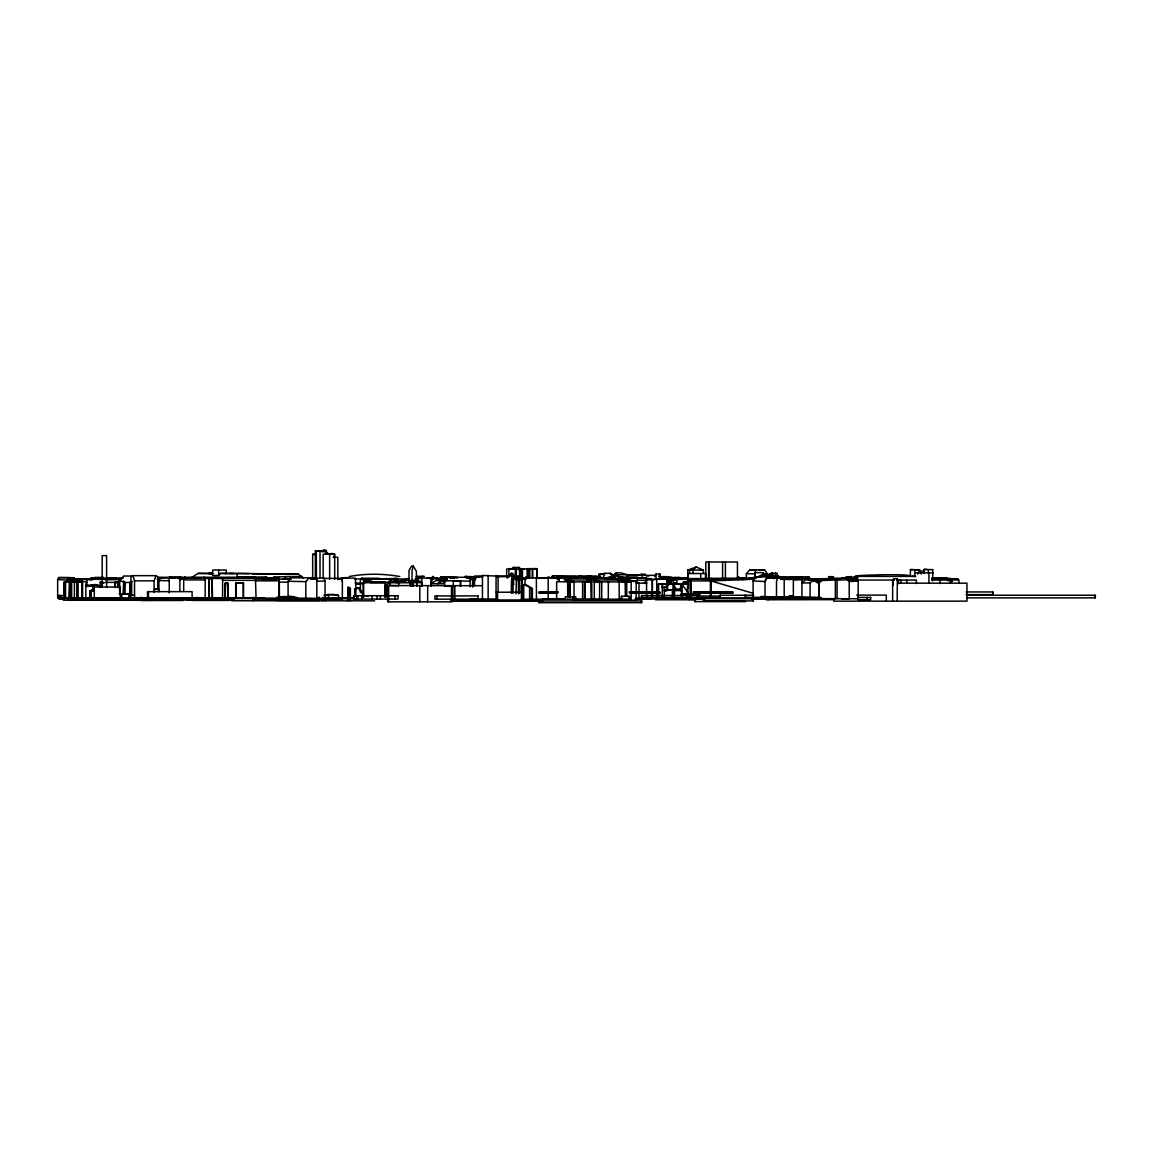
<?xml version="1.0" encoding="UTF-8"?>
<svg xmlns="http://www.w3.org/2000/svg" width="1153" height="1153" viewBox="0 0 1153 1153"><rect width="100%" height="100%" fill="white"/><g stroke="black" fill="none" stroke-linecap="round" stroke-linejoin="round"><path stroke-width="1.5" d="M689.653 573.589L689.653 570.086L687.779 570.058L687.664 598.205M410.41 586.099L409.704 581.227L420.081 581.098L421.594 582.596L421.594 586.113M892.638 601.145L892.638 580.276L893.791 578.691L897.337 578.705L897.178 601.145M315.346 577.379L315.346 550.918L326.184 550.558L326.184 554.348L325.751 550.529L323.762 550.312L322.134 551.999M508.891 577.35L508.891 568.66L515.333 568.66L516.371 569.106L516.371 577.307L515.535 576.327L515.333 577.61C511.024 578.662 518.98 573.733 519.816 577.293L519.888 576.687M518.936 593.218L519.124 577.711L525.307 577.739L526.258 576.659L528.996 577.912M673.885 593.939L674.274 590.855L673.208 589.76L664.315 590.538L673.208 589.76M92.817 585.018L92.817 586.257L86.879 586.257L87.325 585.263L96.074 584.643A6.832 0.994 6.2 0 1 98.178 585.277L98.495 585.421M278.882 598.133L279.271 578.244L279.444 598.133L252.276 598.133M763.718 574.079L763.113 572.623L755.114 572.637L754.927 578.157L763.877 574.007L766.889 574.007L769.253 576.226M236.552 577.869L237.619 573.416L298.396 574.165L303.225 577.869M585.032 584.124L585.407 581.948L590.783 581.833L591.82 584.124L591.82 599.185M211.547 582.164L212.138 578.676L212.498 597.859M390.146 581.314L389.887 585.565L398.765 585.71L398.765 582.755L396.632 581.487L390.146 581.314L387.653 582.755L410.785 582.784L410.785 586.257M703.95 578.575L754.12 578.417M646.112 583.605L646.502 577.956L620.934 578.229M522.424 569.063L522.424 577.754L519.124 577.725L518.418 579.973L518.418 593.853M771.098 576.529L771.905 573.156L773.389 574.67M408.984 582.294L408.984 570.591L411.563 566.094L413.278 566.094L412.039 570.591L412.039 582.452M674.678 589.14L673.294 590.581L681.61 590.581L680.212 589.125L674.678 589.14L674.274 598.58M460.768 581.184L453.821 580.781L470.121 581.184L471.318 577.264L447.191 577.264L444.568 580.737L444.568 586.373M518.936 579.368L521.819 579.93L522.496 577.711M453.821 581.184L460.811 580.896L453.331 581.213L453.331 586.387M589.615 581.271L590.711 577.956M687.664 578.777L753.702 578.575M154.113 592.455L154.113 580.838L155.871 575.664L157.702 576.731L157.702 589.442L158.148 588.707L154.113 589.442L159.345 589.442M512.869 569.178L513.489 567.42L519.196 567.449L520.897 569.178L520.897 577.754M519.124 577.725L517.265 577.754L519.816 576.687M823.746 579.397L821.887 579.195M398.765 581.04L407.413 580.089M466.143 578.085L471.058 578.46M603.264 577.768L605.051 573.315L610.254 573.315L612.762 574.987M853.249 579.051L853.609 578.172L852.11 578.172L850.078 580.838M521.819 586.646L521.819 579.498L522.496 577.884L525.307 577.754M524.745 584.845L525.307 577.884M585.407 581.948L584.441 584.124L584.441 599.185M338.982 579.094L341.749 578.114L355.369 578.114L355.974 589.745M781.648 578.95L784.905 578.936L778.261 577.192L766.961 577.192L765.015 581.285L765.015 597.787M778.261 577.192L776.502 580.91L776.502 597.787M658.795 576.615L660.006 574.064L656.014 574.064L654.846 576.414L656.014 575.347L627.275 575.347M438.226 579.916L440.893 579.901L433.182 578.273L431.265 582.236L431.265 586.012M432.908 576.457L431.582 579.137L430.372 579.137L432.908 576.457L434.71 578.244M767.797 597.672L753.125 597.672L753.125 580.896L755.129 576.904L767.35 576.904L772.179 578.345M767.35 576.904L765.015 581.559L753.125 580.896M506.83 577.812L507.651 576.241L506.571 576.241L507.392 577.797M755.114 572.637L754.494 579.037M285.742 598.321L291.089 597.139L297.46 598.638L297.46 597.758C294.188 597.34 287.14 594.17 285.742 598.321L276.85 598.364L276.85 597.485L283.753 596.461L297.46 597.758M447.191 577.264L446.11 579.325L447.278 579.325M347.716 598.018L348.047 587.237L350.397 588.578L350.397 598.018M122.189 578.374L120.157 578.59L118.975 580.766M513.042 593.19L513.042 579.065L513.561 578.129L519.124 578.129M515.953 593.853L516.443 579.08L513.042 579.065M87.34 582.323L85.841 584.917L85.841 597.398M381.153 579.426L378.53 578.244L361.566 578.244L360.399 580.276L360.399 592.512M67.407 580.564L68.849 577.567L74.167 577.84L76.401 580.42L76.401 579.628M289.835 579.195L288.077 582.207L280.395 582.15M67.407 598.133L57.65 598.133L57.65 579.555L58.817 577.567L68.849 577.567M173.786 578.201L160.512 577.984L158.941 580.636L169.232 580.68M91.952 579.051L83.838 578.82L89.588 579.094M917.572 574.05L919.402 571.11L924.418 571.11M472.543 586.762L472.716 579.512L470.121 579.512L470.121 586.762M77.986 578.82L103.193 579.267L77.986 578.82L76.329 581.443L86.331 581.573L88.075 578.82L93.018 579.354M470.121 579.512L471.202 577.826L474.805 577.826M686.093 579.469L688.168 576.255M158.941 598.148L228.222 598.205L228.222 583.432L227.444 582.856L225.138 583.432L225.138 598.205M356.594 599.128L357.372 596.173L358.064 599.128M358.064 596.173L356.594 597.326M123.169 594.069L123.702 581.314L119.667 581.429L119.667 594.069L129.194 593.665L129.194 597.96M129.785 595.942L129.785 582.51L132.264 581.328M288.077 598.666L288.077 581.285L290.57 577.812L309.235 577.812L316.816 579.166L316.816 598.234M119.667 581.429L123.558 576.024L133.359 576.024M564.739 577.984C565.503 576.01 560.704 575.837 561.612 577.984M675.845 578.244L679.405 578.215L667.875 578.085M772.914 577.855L774.412 575.866L778.434 575.751L780.682 578.619M666.175 579.397L668.293 576.687L669.763 577.494M561.381 576.976L561.857 576.644M124.452 594.256L124.769 582.092L123.169 582.092M81.935 582.106L82.598 581.271L76.329 581.227L75.622 582.106L81.935 582.106L81.935 598.047M89.358 579.685L91.015 579.685M765.765 574.064L765.044 574.915L763.877 574.007M578.359 577.523L574.612 577.725L579.037 577.956L574.151 577.696L578.359 577.653L576.99 577.927M214.242 577.869L212.772 577.869M92.817 586.257L92.067 585.205L92.067 586.257L91.318 585.349L91.318 586.257L86.922 585.522M814.465 580.939L816.209 578.965L818.76 580.824M746.351 578.979L746.351 573.733L749.738 569.942L764.612 569.913L767.739 574.295M305.804 598.234L305.804 581.631L309.235 577.812M191.153 577.869L197.985 573.416L212.916 573.416M200.694 577.869L213.074 577.869M220.612 573.416L226.276 573.488L226.276 570.029L212.671 570.029L212.671 575.491L218.71 575.506L220.612 573.416L249.207 573.617M226.896 577.869L214.242 577.624M585.191 577.956L579.973 575.678L577.552 578.287M578.604 577.956L580.737 575.678M507.695 577.048L511.269 573.344L512.754 573.344L515.333 577.61L513.849 577.61L511.269 573.344M681.264 584.528L683.513 582.207L687.764 581.905M511.759 569.178L513.489 567.42M75.781 579.368L77.626 579.584L67.926 579.671L65.562 582.063L65.562 598.263L107.56 598.263M74.686 580.045L78.159 579.887M445.245 581.66L443.141 583.735L431.481 583.735M703.402 573.517L703.402 570.058L696.153 567.031L692.996 570.144L692.996 573.517M69.569 598.263L69.569 582.106L69.021 598.263M550.615 578.114L553.123 575.851L557.994 575.851L560.661 578.129M555.487 578.114L557.994 575.851M599.603 599.185L599.603 582.222L594.487 580.031L601.722 582.222L593.291 579.57L592.037 580.175L593.608 580.132M819.106 580.665L821.311 578.72L836.184 578.72L837.092 580.146L849.228 579.7L849.228 598.753L819.106 598.58L819.106 580.665L836.53 579.93M666.42 587.136L662.283 587.569L666.16 587.381L667.025 584.124L667.025 589.169M683.066 578.229L687.88 578.229L687.246 598.205M453.331 581.213L460.768 581.026M616.351 572.911L611.22 577.293L616.351 572.911L621.02 572.911L627.275 574.742L627.275 578.388M183.255 578.777L185.157 577.149L179.882 579.728L183.255 578.777L185.676 579.93L205.176 579.93L204.11 577.149M853.609 578.172L853.969 579.037L852.514 579.065L854.589 577.408L857.702 577.927M89.775 598.047L89.775 590.985L94.301 590.985L92.571 589.961L91.246 590.985L91.246 598.047M224.763 598.205L225.512 582.87M822.32 579.584L805.817 579.656L801.926 582.942L810.083 582.914L814.349 579.656L819.005 583.317L819.005 597.787L719.933 597.874L719.933 595.236L753.831 595.236M513.849 577.61L517.265 577.61L518.98 576.327M521.819 579.498L524.745 579.195M686.41 578.82L683.513 579.094M817.477 581.415L820.331 579.382L821.311 580.708M437.477 583.822L441.93 580.622M392.553 579.065L372.895 579.065L363.728 582.323L387.653 582.452L392.553 579.065L398.275 582.596M437.477 583.735L442.046 580.593M431.265 583.735L435.877 580.593L446.297 580.622M409.661 581.256L410.785 582.784M827.681 579.628L829.021 579.483M89.775 590.985L92.571 589.961M63.819 582.366L66.442 581.962L65.101 582.914L63.819 582.366L63.819 598.148M939.781 579.8L942.693 577.884M938.83 579.8L941.742 577.884M809.334 580.579L811.582 579.094L819.567 578.95L821.383 580.766M793.552 578.489L795.628 577.163L799.851 576.745M155.871 575.664L132.869 575.664L130.923 576.904L130.923 594.948M739.736 579.512L741.999 578.201L747.288 579.31L741.379 579.455M622.447 580.608L624.638 579.382L625.791 579.988L624.638 580.348M621.986 579.541L619.723 580.752L624.638 579.382M527.699 577.884L524.745 579.44L527.8 577.884L556.077 577.927L558.859 580.031L555.991 577.927M522.958 599.935L522.958 585.162L525.782 584.6L532.412 588.621L532.412 599.935L450.52 600.064M759.885 577.221L766.889 574.007M590.221 580.708L592.685 579.584M912.153 576.154L915.669 576.414L861.997 576.414C832.956 575.981 909.976 573.07 909.991 575.996M606.247 578.071C611.883 575.448 619.247 575.477 624.897 578.057M95.526 584.542L91.173 585.81A6.241 1.874 -12.7 0 1 89.559 585.998A6.14 1.874 -12.9 0 1 86.879 585.94L85.754 585.609A6.673 0.908 -9.9 0 0 85.639 585.983L85.826 586.07M769.426 574.223L771.905 573.156M618.772 580.478L621.049 579.527L626.728 581.89L631.167 582.078L631.167 599.185L524.745 599.243M797.487 578.085L793.35 579.8L801.926 579.815L806.077 578.085L810.228 580.161M354.663 596.187L354.663 589.039L358.842 587.814L362.835 593.103L362.835 596.346M617.504 580.492L619.81 579.527L626.728 581.89L626.728 596.274M417.472 581.472L417.472 578.085L421.277 577.956M528.088 569.193L529.285 568.703M537.226 577.624L537.226 568.703L529.674 569.193M157.442 578.849L160.108 578.575L157.442 578.849L157.442 579.757M852.499 579.094L852.514 580.838M681.855 578.676L685.185 579.469L687.88 578.229M361.566 578.244L367.476 580.478L364.434 579.815L369.882 580.507M602.284 600.151L636.182 600.151L636.182 580.795L626.31 581.645M363.728 597.225L363.599 579.483L365.573 579.166M521.415 599.935L521.415 585.854L523.361 585.176L523.361 599.935M525.782 584.6L521.415 585.854M586.718 578.157L591.345 577.797M354.663 589.039L358.842 587.814M565.806 580.478L569.957 579.512L573.488 581.948L583.634 581.818M567.06 580.478L569.957 579.512M312.232 578.532L314.135 579.037L310.906 578.965L314.135 579.037L312.232 578.965M848.983 580.521L852.629 579.772L850.208 580.521M419.764 577.293L423.151 576.269L416.435 576.269M665.872 579.08L668.899 578.186M799.577 578.374L802.502 577.523L802.502 578.388M673.626 577.898L675.845 577.264L680.328 578.316M675.341 578.258L678.829 577.264L688.168 579.455L688.298 573.517L705.982 573.517L705.982 578.705M258.171 579.282L262.596 578.085M311.324 578.691L323.935 577.783L325.031 581.141L325.031 598.234M441.138 579.512L447.479 578.878M849.775 577.927L853.263 577.019L857.371 577.999M777.036 578.388L779.832 577.682L773.014 577.422L779.832 577.682M256.067 598.133L255.418 577.538L219.733 578.114L279.271 578.244M253.184 578.114L255.418 577.538M416.132 581.227L414.316 581.703L416.262 581.271M803.41 578.157L808.815 576.831L810.645 578.907M779.644 577.812L783.175 576.947L786.605 577.797M87.714 579.224L95.18 577.422L103.871 577.422M98.394 579.166L102.732 578.114M349.114 576.543C365.587 573.401 383.272 573.545 399.76 576.529M685.747 578.345C674.548 580.089 693.039 578.172 683.83 578.33L683.83 579.181M718.506 579.325L721.648 578.647M711.228 579.325L714.341 578.647M562.087 576.226L558.528 576.298M665.18 579.339L677.546 578.792L670.916 578.792M629.783 581.645L633.847 580.795L633.847 581.645M687.966 587.987L687.664 581.17L690.935 580.939L691.209 594.746M625.993 581.717L633.847 580.795M687.664 581.17L690.935 580.665L690.935 598.205L690.301 580.939L711.156 580.939L710.868 598.205L710.868 578.417M675.11 579.382L753.702 578.777L737.834 579.354M338.506 595.409L328.749 594.386L323.95 595.294L333.26 594.386L338.506 595.409L338.506 598.508M583.951 578.258L585.666 577.956L582.424 578.172M686.251 579.382L689.249 579.181M605.051 573.315L598.724 574.425L598.724 577.941M673.727 583.288C681.87 581.314 670.585 586.041 673.727 579.916M474.532 577.091L479.345 576.644L475.367 577.091M677.431 579.382L679.996 579.181M194.871 578.258L200.363 578.042L195.448 578.345M196.587 578.028L193.329 578.273M841.431 598.753L858.163 598.753L858.163 581.069L857.241 579.714L848.651 580.262M276.85 598.364L283.753 597.34L297.46 598.638M118.975 586.978L118.975 579.599L117.347 579.224M625.993 580.795L630.907 580.204L625.791 580.204M947.867 580.881L947.233 578.475L932.028 578.82M109.838 578.59L123.357 577.898M935.688 577.984L931.71 578.402L947.233 578.475M851.289 576.644L846.216 576.961L851.289 576.644L851.289 580.218M647.064 579.772L667.414 578.676L667.414 583.836M785.294 577.163L808.815 576.831M552.229 576.529L553.959 576.341L551.783 576.37M557.778 576.529L559.724 576.341M102.876 578.302L99.864 578.59L120.157 578.59M110.112 578.59L116.136 578.013L105.889 578.013M103.929 583.187L100.354 582.034L100.354 587.439M671.435 584.268L671.435 577.523L668.495 577.725L668.495 581.054M816.165 581.631L820.605 581.213L814.047 581.155M594.011 578.273L597.139 577.999M599.387 578.273L602.529 577.999M326.184 550.558L315.346 550.918M707.783 578.864L701.817 579.296L709.441 579.339M708.115 579.296L714.111 578.864M398.866 581.213L397.108 578.446L389.858 578.95M758.588 576.889L749.176 577.999L756.253 578.013M269.326 577.869L271.993 577.869M378.515 578.95L397.108 578.446M770.002 578.258L772.899 578.071L766.889 578.071M932.273 578.316L935.285 578.114M363.786 582.856L363.599 579.541L372.275 579.483M129.194 593.665L121.8 594.083L121.8 597.96M858.163 581.069L849.228 581.458L848.017 579.714L857.241 579.714M753.875 579.224L710.868 580.939L753.111 593.276M819.077 578.95L821.311 580.968M442.55 580.507L445.865 580.406M416.492 578.965L417.545 578.936M574.165 578.129L572.565 578.172L579.137 578.172M556.813 592.93L539.1 592.93L539.1 592.051L558.124 591.691M539.1 592.93L558.124 592.57M829.987 579.152L821.426 578.907M685.084 579.296L687.88 579.238L681.985 579.224M236.999 577.221L254.237 576.889L254.395 577.869M630.994 578.244L646.502 577.956M896.919 580.233L899.859 580.175M279.444 578.258L255.217 578.446L261.904 578.345L260.837 578.345M550.529 577.783L553.166 577.739M539.1 592.051L556.813 592.051M254.395 577.076L265.795 576.932L266.012 577.869M274.313 577.869L274.313 576.904L284.95 576.759L285.613 577.869M910.409 576.212L910.409 569.596L919.849 569.899L916.058 569.582M104.88 579.772L118.975 579.599M636.499 583.087L639.021 583.058L639.021 598.234M699.655 594.213L681.25 593.982L681.25 594.862L691.93 595.034L699.655 595.092L699.655 594.213L681.25 593.982M699.655 595.092L681.25 594.862M271.733 577.869L274.5 577.12L274.5 577.869M417.472 578.085L431.006 577.984L431.006 586.488M586.43 576.399L591.46 576.341M785.625 578.475L790.036 578.518M823.055 578.878L831.414 578.806M691.31 570.014L687.779 570.058L696.153 567.031M235.587 577.855L241.986 577.797M587.785 581.069L587.785 577.711L583.577 577.667C598.897 578.95 585.119 574.612 587.497 581.069M693.501 591.763L732.847 592.094L732.847 592.973L724.199 592.973L693.501 592.642L693.501 591.763L732.847 592.094M693.501 592.642L732.847 592.973M76.329 581.573L82.598 581.516L76.329 581.227M363.728 582.596L385.534 582.438M556.654 599.185L556.654 581.717L574.035 581.833L574.035 597.441M285.396 577.869L285.396 576.529L302.36 576.442M266.012 577.206L268.923 577.869M363.599 579.483L364.651 579.483M773.764 577.768L786.36 577.797M276.85 597.485L281.303 597.456M209.428 573.473L212.354 573.502M316.816 579.166L310.532 579.224M114.983 582.236L118.082 582.64L114.983 582.236L114.983 587.338M637.868 583.13L646.747 583.231L644.181 582.222M770.953 597.081L820.835 597.585L820.835 598.465L761.355 597.456L820.835 598.465M323.171 577.61L323.171 554.348L326.501 553.368L334.701 554.247L334.701 579.382M627.275 574.742L613.771 574.756L613.771 577.177M203.649 577.523L205.176 578.489L222.601 578.46L222.601 597.859L192.465 597.931M780.567 579.368L786.605 579.267M400.783 580.55L410.309 580.55M235.716 597.499L235.716 582.957L243.557 583.231L243.557 597.499M316.311 550.846L316.383 577.624M327.611 553.887L325.593 551.999M326.775 553.887L334.284 553.887L334.284 557.389M312.665 578.864L312.665 554.276L315.547 554.478L314.697 554.103M333.058 557.303L337.815 557.303L337.815 579.671M536.462 568.631L530.178 568.703M537.226 568.703L527.166 568.674L527.166 577.163M513.661 569.005L506.628 569.005L506.628 576.702L496.828 576.615L499.047 576.731M521.891 569.049L523.981 569.049L520.709 568.688L527.67 569.063M529.429 569.063L536.923 569.063L536.923 577.884M516.371 569.178L520.897 569.178M910.409 569.596L913.306 569.596M924 572.998L924 569.438L926.926 569.438M924 569.438L932.748 569.668L932.748 578.518M749.738 569.942L755.95 569.942L754.494 573.747L746.351 573.733M758.602 569.913L764.612 569.913M915.943 572.868L933.281 572.854M771.083 573.214L777.223 573.214L777.223 576.803M207.958 573.459L212.815 573.459M225.123 573.502L236.596 573.488M259.526 574.108L261.097 574.108M298.396 574.165L253.285 574.122M284.157 574.093L285.973 574.093M641.284 574.208L642.106 575.88L641.284 574.208L645.435 574.208M603.682 574.425L598.724 574.425L601.693 578.057M610.297 574.425L612.762 574.425M627.001 574.987L641.284 575.001M498.096 576.169L482.444 575.433L482.444 600.064M778.434 575.751L761.556 575.866L774.412 575.866M483.078 576.01L474.517 576.01L474.517 585.71M646.343 575.909L648.865 575.909M556.841 576.298L596.721 576.399M423.511 576.356L424.362 576.356M575.866 576.356L560.906 576.298M576.86 576.399L598.263 576.399M440.907 576.673L457.683 577.639L440.907 576.673L440.893 581.544L441.959 581.559L440.907 580.665L439.74 581.242L444.121 581.458M561.237 576.659L582.222 577.192M659.372 576.615L668.293 576.687M833.59 576.673L828.575 576.673L828.575 579.397M482.141 576.99L465.077 576.442L469.905 576.99M547.79 577.062L549.404 577.062M561.093 576.976L564.739 577.004M157.716 577.278L248.558 577.278M594.617 577.206L599.805 577.206M618.195 577.206L637.133 577.206L637.133 582.467M784.516 577.163L779.01 577.206L782.109 578.503M169.232 592.873L169.232 577.365L180.762 577.307M567.622 577.538L572.364 577.927L567.622 577.538L567.622 578.691M583.966 577.379L595.87 577.379M671.435 577.523L670.657 577.523L670.657 584.268M787.153 577.437L773.778 577.322L773.778 578.835M344.271 577.639L347.629 577.639M624.321 577.624L638.142 577.624M668.106 577.711L674.966 577.711L669.979 577.293M802.502 577.523L801.061 577.523L801.061 578.46M842.007 577.739L846.576 577.739M74.167 577.84L58.817 577.567M96.751 577.898L98.091 579.368L96.751 578.878L96.751 577.898L98.409 577.898L100.037 579.685M186.354 577.912L187.521 578.186L177.519 578.388M228.698 577.941L243.427 577.941M431.006 577.984L426.61 577.97M432.836 577.884L436.771 577.884M553.815 577.984L615.572 578.013M676.105 577.898L668.596 577.898L671.896 578.215M738.742 577.869L745.674 577.869M778.131 577.84L783.046 577.84M852.73 577.927L857.89 577.927M932.748 577.984L945.95 577.984L932.013 579.282M90.885 578.143L92.182 578.143L92.182 579.642M186.354 578.042L192.465 578.042M435.675 578.057L437.434 578.057M450.146 578.085L452.221 578.085M470.986 578.042L475.8 578.042M557.937 578.057L562.073 578.057M582.582 578.157L587.771 578.157L583.058 577.898M589.327 578.085L596.678 578.157M779.399 578.1L786.36 578.1M806.077 578.085L786.432 578.446L798.121 578.446M829.67 578.215L848.277 578.215L848.277 580.91M931.883 578.114L950.317 578.561L952.32 581.17M287.039 578.402L291.017 578.402M310.157 578.402L314.884 578.402M322.811 578.402L342.355 578.402L342.355 598.955L298.166 598.955M430.098 578.273L433.182 578.273M437.837 578.489L447.479 578.489M614.52 578.446L617.994 578.446M261.99 578.734L263.475 578.734M409.416 578.676L406.187 578.676L408.22 579.238M438.5 578.604L446.759 578.604M646.804 578.59L650.321 578.59L652.339 579.772L652.339 597.6L652.339 579.772M662.269 578.676L667.832 578.633L667.832 583.807M754.711 578.575L688.442 578.575L688.442 581.17M853.206 578.561L848.363 578.561L851.289 579.397M946.8 578.561L950.317 578.561M208.852 597.859L208.852 578.676L212.498 578.82M337.901 578.979L341.447 578.979M354.634 578.979L409.488 578.979M415.253 578.892L418.798 578.892M618.7 578.763L604.489 578.864L623.427 579.541L618.195 578.878M786.505 578.835L789.92 578.835M804.938 578.878L829.973 578.878M945.907 578.763L958.085 578.763M73.72 579.123L91.217 579.109M91.649 579.224L95.223 579.166M104.851 579.224L118.399 579.094M268.447 579.051L290.441 579.21M311.555 579.137L314.855 579.137M437.909 579.051L443.473 578.691L443.473 579.728M668.899 579.065L665.757 579.065L668.192 578.186L668.192 579.325L665.641 579.325M670.83 579.065L709.729 579.181M730.757 579.137L738.05 579.137M784.199 597.773L784.199 579.123L796.665 579.469M811.582 579.094L815.128 579.094M823.3 579.253L830.203 579.109M852.644 579.094L849.228 579.7M261.63 579.31L268.116 579.31M269.182 579.368L271.041 579.368M282.917 579.267L291.017 579.267M437.938 579.267L446.11 579.267M681.827 579.296L685.242 579.238M711.012 579.296L726.621 579.296M785.034 579.339L788.436 579.339M262.091 579.354L275.481 579.411M590.639 579.57L593.291 579.57M438.039 579.728L444.611 580.132L441.858 579.959M472.543 579.772L475.569 579.772M564.076 579.786L568.126 579.786L574.035 581.833M670.83 579.916L676.768 579.916L676.768 582.784M809.132 579.772L815.603 579.584M78.159 580.045L70.391 580.045L70.391 598.263M571.326 580.002L623.744 580.002M848.118 580.031L892.638 580.031M896.919 580.175L916.404 580.031L916.404 583.548M931.898 580.031L958.993 579.988L958.993 583.259M412.039 580.363L417.17 580.363M437.708 580.363L442.55 580.363M668.063 580.363L667.068 580.363L668.769 580.305L668.769 583.706M808.44 580.19L810.415 580.19M893.964 580.175L892.638 580.276L892.97 585.493M132.869 575.664L134.541 580.838L154.113 580.838M278.882 580.853L256.067 580.853L255.548 578.244M395.148 581.141L405.755 581.141M815.575 581.415L818.63 581.415M91.303 589.961L92.831 590.985L92.831 586.992L120.272 586.992L120.272 598.047L71.659 598.047L71.659 581.559L78.13 582.049L78.13 598.047M814.335 581.415L820.806 581.415M600.843 581.847L609.375 581.847M683.513 582.207L688.24 582.207M100.354 582.395L103.828 582.395M105.442 582.395L117.909 582.395L118.082 587.612M421.594 582.596L410.554 582.582L410.554 586.099M370.43 582.596L385.534 582.596M235.716 582.957L243.557 583.231M355.239 583.202L361.754 583.202M897.596 583.173L966.949 583.173L966.978 601.145L833.561 601.145M224.763 583.432L228.222 583.432M355.643 583.764L361.984 583.749M355.643 583.937L359.174 583.937M687.087 583.98L658.651 583.98L658.651 598.58M687.894 584.095L658.06 584.268L658.06 598.58L704.252 598.551M666.16 584.874L668.596 584.874M387.653 585.234L385.001 585.234L385.001 597.139M482.444 585.71L388.647 585.565L388.647 601.823M454.095 600.064L454.095 585.983L444.294 585.753L446.96 585.71M966.099 591.95L992.964 591.95L992.964 594.588L966.099 594.588M496.064 592.224L522.395 592.224M361.653 593.103L362.835 593.103M119.249 594.069L123.702 594.069L123.702 581.314M134.584 595.135L129.424 595.135L129.424 597.96M856.693 595.121L886.297 595.121L886.297 601.145M967.165 595.236L1095.35 595.236L1095.35 597.874L967.165 597.874M65.144 597.888L58.947 597.888L58.947 595.452L62.291 595.452M753.039 595.539L753.385 597.73M793.523 595.755L789.113 595.755L789.113 597.73M697.32 596.043L720.193 596.043M361.61 596.303L363.325 596.303M366.423 596.303L368.138 596.303M697.565 597.413L641.443 597.413L641.443 595.481L697.565 595.481L697.579 597.629M767.321 597.427L745.242 597.427L745.242 595.236M222.529 597.73L256.067 597.73M645.68 597.643L659.271 597.6M720.193 597.629L697.32 597.629L697.32 595.481M794.258 597.585L789.805 597.47L794.201 597.585M86.907 597.946L167.992 597.831M331.733 597.946L337.887 597.946M338.982 597.874L354.274 597.874M234.174 598.119L250.244 598.119M327.279 598.018L337.036 598.003M337.901 598.104L353.856 598.104M664.186 598.09L720.106 598.205M752.087 598.205L774.6 597.975M138.36 598.277L192.119 598.277L192.119 591.662L147.512 591.662L147.512 598.277M240.458 598.248L264.772 598.248M288.077 598.234L330.479 598.364M336.431 598.421L354.749 598.421M635.606 598.393L646.747 598.234M663.018 598.263L693.976 598.263M752.549 598.22L775.738 598.335M130.923 598.479L192.551 598.537M222.817 598.58L254.986 598.58M277.282 598.666L312.29 598.666M323.95 598.508L355.038 598.609M636.096 598.551L646.574 598.551L646.574 578.1M751.698 598.58L775.075 598.638M62.262 598.738L63.746 598.738M97.183 598.883L168.9 598.897M189.049 599.185L182.664 599.185L193.762 599.185M223.033 598.839L218.911 598.839L218.911 597.816M318.199 598.796L323.532 598.796M635.418 598.724L651.243 598.724M775.998 598.811L703.301 598.695L703.301 600.9L753.385 600.9L753.385 598.695M211.806 598.94L214.271 598.94M227.083 599.113L232.632 599.113M266.343 598.94L286.333 598.94M470.121 598.998L497.087 598.998M542.4 599.128L563.327 599.128M635.317 598.969L677.243 598.984M751.698 598.94L765.462 598.94M796.392 598.998L834.541 598.998M58.904 599.243L64.626 599.243M77.15 599.358L142.021 599.229M182.419 599.171L232.286 599.286M693.299 599.214L704.757 599.214M67.407 599.531L108.786 599.531M280.222 599.531L298.267 599.531M572.104 599.531L602.356 599.546M687.779 599.43L696.47 599.43M186.527 599.791L234.419 599.791M253.314 599.848L287.039 599.848M467.181 599.762L490.198 599.762M655.509 599.776L694.365 599.776M834.268 599.661L766.039 599.762L766.039 597.384M145.292 600.036L213.838 599.935M226.997 599.906L233.165 599.906M63.285 600.18L152.614 600.324M182.967 600.482L141.185 600.482L141.185 597.11M192.119 600.41L228.842 600.41M276.677 600.497L319.136 600.497L319.136 597.038M231.638 600.742L374.711 600.828M495.358 600.799L537.226 600.799M450.621 601.232L542.76 601.232M745.587 601.607L694.683 601.607L694.683 599.401M191.153 577.682L200.694 577.682M850.986 578.057L854.33 578.057M667.414 578.676L650.321 579.728L650.321 578.59M436.8 579.267L440.893 579.267L439.12 578.215M515.953 579.973L518.418 579.973M256.067 580.363L222.601 580.334L221.967 577.538M438.126 580.276L442.262 580.118M77.15 580.521L67.407 580.521L71.371 579.455L75.968 580.55M316.816 581.112L325.031 581.141M582.596 599.185L582.596 581.847L599.603 582.207M674.274 590.855L673.294 590.855L673.294 584.095M789.358 576.976L793.927 577.451L789.358 576.976L789.358 579.916M679.131 579.109L687.26 579.123L678.425 578.085M311.324 579.152L314.74 579.152M625.892 580.752L636.182 580.795M608.323 599.185L608.323 581.876L625.575 581.991L625.575 596.274L625.301 581.876L619.925 579.628L619.925 581.328M816.8 582.568L819.869 582.568M124.452 582.496L129.785 582.51M524.312 584.6L532.412 588.621M742.878 577.927L745.962 577.941M471.202 577.826L476.203 577.855M637.768 580.247L646.112 580.276M780.538 577.783L784.746 577.812L788.191 579.267M850.366 579.44L851.678 579.296M829.785 579.296L825.217 579.08M226.896 577.653L236.552 577.711M659.905 592.181L629.408 591.864L659.905 592.181L659.905 593.06L629.408 592.743L659.905 593.06M624.234 579.973L625.791 579.988M197.077 577.739L201.516 577.783M761.355 598.234L761.355 596.577L820.835 597.585M444.568 580.737L453.835 580.838M71.659 581.559L76.79 582.121L76.79 598.047M229.865 573.459L233.598 573.502M252.493 573.69L286.29 574.122M253.372 574.064L258.229 574.093M197.985 573.416L212.253 573.603M65.562 582.063L69.569 582.106M363.728 582.323L365.184 582.337M700.577 570.014L703.402 570.058L689.653 570.086M840.652 578.892L821.311 578.72M288.077 581.285L305.804 581.631M805.14 579.282L815.603 579.772M740.557 579.238L743.944 579.368M57.65 579.555L67.407 580.045M78.923 578.82L84.14 579.094M931.912 569.611L932.719 569.654M576.889 577.84L570.749 577.538M761.355 596.577L767.653 597.023M160.512 577.984L163.582 578.201M67.926 579.671L72.538 580.002M615.27 578.763L617.979 578.95M182.433 577.912L187.449 578.287L179.882 577.365L179.882 591.388M783.939 577.884L786.865 578.1M88.478 578.921L93.047 579.267M83.895 578.734L87.628 579.051M454.095 585.983L451.472 585.753L451.472 600.064M784.199 579.123L787.643 579.44M312.665 554.276L314.711 554.478M934.924 578.085L935.789 578.172M621.726 581.516L625.575 581.991M88.507 579.325A5.304 0.951 -1.7 0 0 95.468 579.152L97.443 579.44M169.232 577.365L175.861 578.186M771.962 574.151L769.21 573.963L770.435 574.266M77.626 579.584L73.821 579.008M88.637 579.325L86.922 579.527L89.386 579.325A5.275 0.98 0.5 0 0 90.006 579.411M636.254 582.596L639.021 583.058M94.315 584.542L96.924 585.191M597.499 578.071L598.854 578.316M846.345 578.892L848.911 579.397M574.785 577.538L576.659 577.912M571.902 577.884L575.563 577.523L575.563 578.316L573.459 577.884M88.349 578.82L91.548 579.541M97.256 579.382L96.261 579.166A5.275 0.98 0.5 0 1 95.122 579.354M806.134 578.936L810.011 579.945M766.961 577.192L770.363 578.085M785.121 578.316L781.057 577.105L782.253 577.523M331.617 553.368L334.701 554.247M58.947 595.452L61.628 596.26L61.628 597.888M537.543 578.186L547.747 577.812M428.83 577.682L433.499 579.152M208.852 578.676L209.298 597.859M567.636 581.761L567.708 597.441M454.095 578.475L449.411 577.379L451.976 578.374M786.533 578.561L783.046 577.105L783.046 578.59M78.188 580.55L75.968 579.599L75.968 580.564M508.891 568.66L509.929 569.106M567.824 581.761L567.881 597.441M928.367 569.64L928.41 572.969M662.874 576.687L664.301 577.379M579.973 575.678L583.447 577.466M664.863 577.48L668.192 579.325M854.589 577.408L856.434 578.431L856.434 580.838M349.028 589.14L347.716 587.857M416.017 577.048L418.525 578.604M221.102 577.523L222.601 578.46M595.683 577.149L597.643 578.46M568.674 579.512L572.176 581.934M668.769 580.305L664.258 576.615L660.006 579.238L660.006 574.064M439.869 580.665L440.893 581.544M412.961 582.582L413.005 586.128M610.254 573.315L612.791 575.678M325.751 550.529L327.611 553.354M688.154 592.786L681.783 584.095L681.783 598.58M897.337 578.705L898.446 580.276L898.446 583.764M386.125 578.446L386.644 579.224M227.444 582.856L227.833 598.205M919.402 571.11L921.233 574.007M358.295 587.814L360.817 591.777M314.74 577.783L315.591 579.166M413.278 566.094L416.42 571.34L416.42 580.853M443.17 578.965L443.66 579.772M676.393 589.889L673.467 584.095L673.467 590.538M738.713 576.803L739.549 578.604M511.5 579.195L513.561 584.456M511.644 580.896L513.042 584.441M519.196 567.449L519.816 577.293M680.212 589.125L680.616 590.581L680.616 584.095M396.632 581.487L396.935 582.755M341.749 578.114L342.355 581.732M763.113 572.623L763.3 574.108M590.783 581.833L591.158 599.185M323.762 550.312L324.007 551.999M893.791 578.691L893.964 580.276M387.004 585.234L387.581 597.139M1095.091 595.236L1095.091 597.874M992.704 591.95L992.704 594.588M951.47 580.031L951.47 583.173M950.058 580.031L950.058 583.173M940.171 580.031L940.171 583.548M932.46 579.757L932.46 580.881M928.929 572.926L928.929 583.173M914.819 569.568L914.819 576.687M906.762 580.175L906.762 583.173M900.911 580.175L900.911 583.173M866.984 597.398L866.984 599.661M849.386 576.644L849.386 579.44M837.092 580.146L837.092 598.58M835.363 580.665L835.363 598.58M810.083 582.914L810.083 597.787M801.926 579.815L801.926 597.787M799.505 597.384L799.505 598.277M793.35 579.123L793.35 597.773M781.316 596.879L781.316 597.758M775.508 573.214L775.508 576.558M768.143 597.658L768.143 599.762M765.794 597.456L765.794 598.234M763.243 598.234L758.789 598.234M753.039 598.695L753.039 600.9M745.573 595.236L745.573 597.427M737.444 579.628L737.444 562.001L705.795 562.001L705.795 579.628M725.41 562.001L725.41 579.628M724.199 592.094L724.199 592.973M722.585 562.001L722.585 579.628M720.193 595.236L720.193 597.874M711.156 578.417L711.156 598.205M710.407 580.939L710.407 598.205M708.864 562.001L708.864 579.628M708.591 562.001L708.591 579.238M705.492 573.517L705.492 578.705M704.987 591.734L704.987 592.613M703.705 598.695L703.705 600.9M700.779 573.517L700.779 578.705M695.086 599.401L695.086 601.607M691.44 594.184L691.44 595.063M690.301 580.651L690.301 598.205M681.61 584.095L681.61 598.58M680.789 583.98L680.789 590.538M677.272 583.98L665.641 583.98M672.415 590.538L672.415 598.58M671.118 579.916L671.118 583.375M669.288 577.725L669.288 584.398M667.616 583.98L667.616 590.538M667.111 578.633L667.111 583.807M664.315 587.569L664.315 598.58M662.456 583.98L662.456 587.843M662.283 584.268L662.283 598.58M656.72 579.728L656.72 597.6M656.014 574.064L656.014 578.72M648.995 591.95L648.995 592.829M641.688 595.481L641.688 597.413M641.443 600.929L641.443 602.688M629.581 599.185L629.581 596.274L621.265 596.274L621.265 599.185M629.178 596.274L629.178 599.185M628.284 577.206L628.284 580.708M621.669 596.274L621.669 599.185M619.175 581.962L619.175 599.185M601.736 581.833L601.722 599.185M597.96 580.608L597.96 581.847M594.285 582.207L594.285 599.185M587.396 577.667L587.396 581.04M585.032 582.207L585.032 599.185M575.808 599.387L575.808 596.75L565.273 596.75L565.273 599.387M573.214 596.75L573.214 599.387M569.971 581.847L569.971 597.441M569.654 581.746L569.654 597.441M558.859 577.984L558.859 581.458M549.318 592.181L549.318 593.06M548.208 577.912L548.223 599.243M539.172 600.929L539.172 602.688M536.404 577.898L536.419 599.243M532.672 569.063L532.672 577.884M532.34 569.063L532.34 577.884M531.36 588.621L531.36 599.935M529.818 568.674L529.818 577.595M529.602 587.814L529.602 599.935M528.362 568.674L528.362 577.595M523.592 584.845L523.592 599.935M522.295 579.152L522.295 585.81M519.715 579.354L519.527 593.391M515.333 568.66L515.333 577.61M513.561 577.12L513.561 584.744M511.644 593.175L511.773 575.981L498.096 575.981L498.096 592.224M511.456 580.91L511.456 593.175M497.563 592.224L497.563 600.064M496.064 575.506L496.064 600.064M488.137 575.433L488.137 600.064M472.716 579.512L472.716 586.762M460.768 580.781L460.811 586.373M460.249 581.198L460.249 586.373M454.844 585.71L454.844 600.064M452.221 585.666L452.221 601.823L387.653 601.823L387.653 582.452M444.251 578.878L444.251 579.714M436.915 595.914L436.915 599.185M427.662 585.666L427.662 601.823M421.825 578.085L421.825 586.546M419.793 585.666L419.793 601.823M416.968 586.286L416.752 582.596L416.809 586.286M413.322 582.813L413.322 586.272M413.105 582.611L413.105 586.128M395.003 595.654L395.003 599.128M385.794 585.234L385.794 597.139M385.534 597.225L385.534 582.308L363.137 582.308L363.137 597.196M385.361 582.308L385.361 597.196M380.404 595.654L380.404 599.128M377.031 595.654L377.031 599.128M372.073 595.712L372.073 599.07M366.885 579.844L366.885 582.222M364.434 579.555L364.434 583.404M361.725 595.712L361.725 599.07M357.372 596.173L357.372 599.128M355.859 589.039L355.859 596.187M349.935 587.771L350.094 600.828M349.013 587.252L349.013 598.018M348.047 587.237L348.163 598.018M347.745 597.268L347.745 600.828M329.643 554.247L329.643 579.382M328.461 595.294L328.461 598.508M325.708 597.268L325.708 600.828M322.754 597.413L322.754 600.828M320.015 550.558L320.015 577.552M291.219 597.701L291.219 598.58M265.795 576.932L265.795 577.869M254.237 576.889L254.237 577.869M253.314 597.225L253.314 600.742M243.225 582.957L243.225 597.499M236.077 583.245L236.077 597.499M219.733 597.816L219.733 598.839M218.71 570.029L218.71 575.506M212.138 578.676L212.138 597.859M205.176 578.489L205.176 598.047M198.028 597.441L198.028 599.214M197.192 597.441L197.192 599.214M195.837 597.441L195.837 599.214M183.687 579.296L183.687 591.23M158.941 579.714L158.941 591.705M148.492 591.662L148.492 598.277M134.541 580.838L134.541 598.479M131.673 582.106L131.673 595.899M130.462 595.135L130.462 597.96M130.058 582.106L130.058 595.899M124.769 582.092L124.769 594.17M117.779 582.222L117.779 587.439M115.257 582.64L115.257 587.612M106.595 587.295L106.595 555.616L102.199 555.616L102.199 587.295M100.57 582.02L100.57 587.18M97.443 585.58L97.443 586.257A6.5 0.966 5.9 0 0 98.279 586.041A6.615 0.994 6.2 0 0 98.582 585.955M94.301 586.992L94.301 598.047M90.381 594.501L90.381 597.903M86.331 581.573L86.331 585.32M82.598 581.271L82.598 598.047M74.397 582.092L74.397 598.047M64.409 581.962L64.409 598.148M98.394 585.421A6.716 0.994 6.4 0 1 98.639 585.955M87.138 586.142A6.442 0.85 -9.8 0 1 85.884 586.055M665.094 589.76L664.315 590.855L666.16 590.84L665.094 589.76M397.972 595.712L353.611 595.712L353.611 599.07L397.972 599.07L397.972 595.712M477.962 595.914L434.912 595.914L434.912 599.185L477.962 599.185L477.962 595.914M870.659 597.398L857.846 597.398L857.846 599.661L870.659 599.661L870.659 597.398M641.688 600.929L538.912 600.929L538.912 602.688L641.688 602.688L641.688 600.929M180.747 578.201L179.205 578.013L180.747 578.201M416.809 582.813L415.008 581.17L416.809 582.827M87.325 586.257L87.325 585.263L87.325 586.257"/></g></svg>
